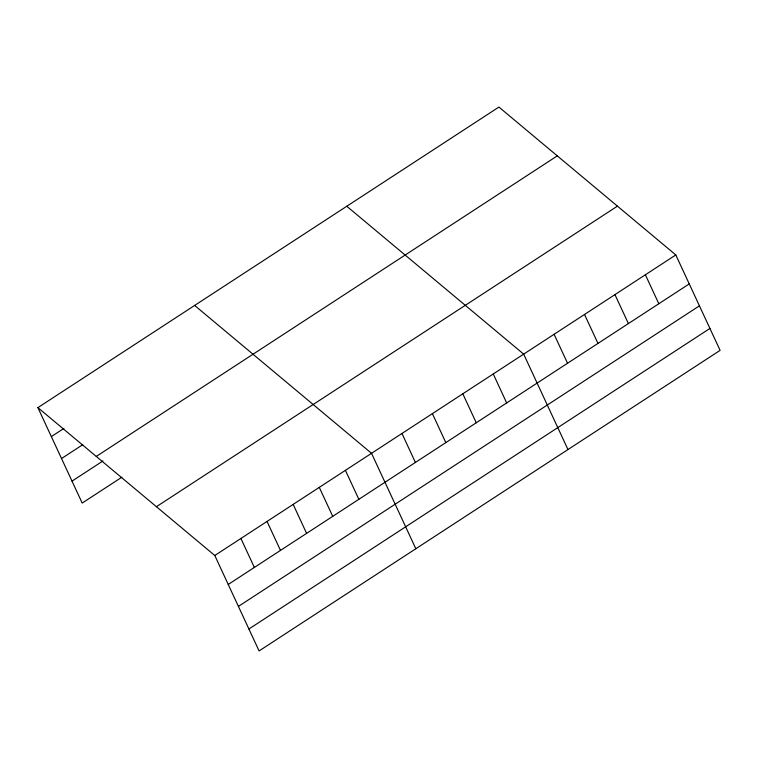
<?xml version="1.0" encoding="UTF-8"?>
<svg xmlns="http://www.w3.org/2000/svg" width="758" height="758" viewBox="0 0 758 758"><rect width="100%" height="100%" fill="white"/><g stroke="black" fill="none" stroke-linecap="round" stroke-linejoin="round"><path stroke-width="1.14" d="M37.9 407.633L498.916 107.067L675.804 254.944L720.1 350.367L259.084 650.933L214.789 555.5L37.9 407.633L82.196 503.056L121.867 477.199M51.345 436.599L63.928 428.403M61.531 458.533L82.812 444.652M96.275 456.43L557.291 155.864M72.019 481.131L102.974 460.94M156.413 506.704L617.429 206.148M214.789 555.5L675.804 254.944M228.234 584.465L689.249 283.909M238.419 606.4L699.435 305.844M248.908 628.998L709.924 328.441M346.776 206.252L523.674 354.128L567.969 449.551M194.645 305.446L371.534 453.312L415.829 548.735M645.38 274.775L658.825 303.75M614.946 294.616L628.401 323.581M584.522 314.456L597.967 343.421M554.098 334.287L567.543 363.253M493.24 373.959L506.685 402.934M462.816 393.8L476.261 422.765M432.392 413.641L445.837 442.606M401.958 433.472L415.412 462.446M345.411 470.339L358.856 499.314M319.289 487.375L332.734 516.34M293.166 504.402L306.611 533.376M267.034 521.438L280.488 550.403M240.911 538.474L254.356 567.439"/></g></svg>
